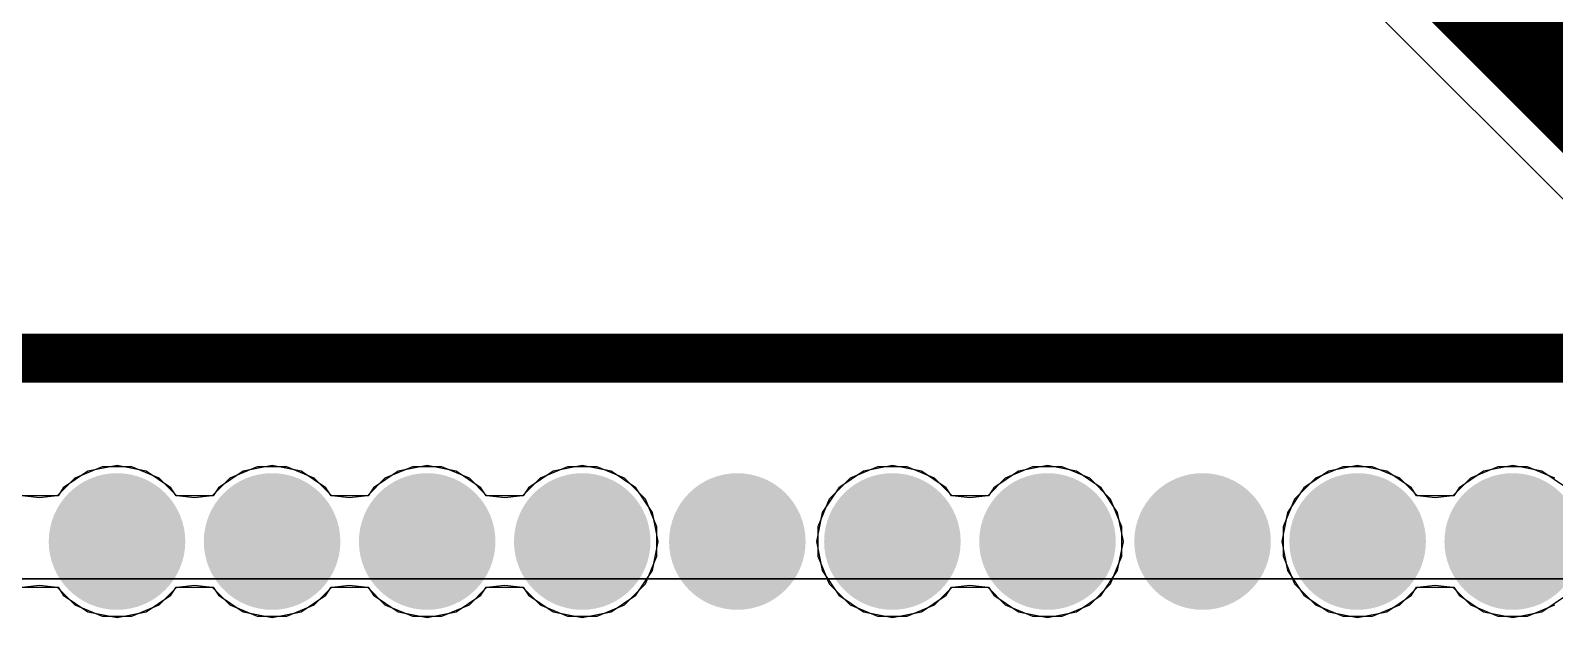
# Model space of a CAD drawing. Header units: inches. Extents: x -25 to 271, y -41 to 15.
# Drawn here: x 10.13 to 16.37, y -27.36 to -24.96 of the extents above; entities that cross this region are included whole.
import ezdxf

# ---------------------------------------------------------------- set-up
doc = ezdxf.new("R2010")
doc.units = ezdxf.units.IN
for name, color, linetype in [('Bottom Layer', 5, 'Continuous'), ('Top Layer', 1, 'Continuous'), ('Top Overlay', 2, 'Continuous'), ('Top Paste', 8, 'Continuous'), ('Top Solder', 216, 'Continuous')]:
    doc.layers.add(name, color=color, linetype=linetype)

# ---------------------------------------------------------------- blocks, each defined once
blk = doc.blocks.new('ADM6_30_01_5_L_4_2_A_TR_66')
at = {"layer": 'Top Layer'}
h = blk.add_hatch(color=1, dxfattribs=at)
edge = h.paths.add_edge_path()
edge.add_arc((-0.9525, -1.75), 0.178, 0, 360)
h = blk.add_hatch(color=1, dxfattribs=at)
edge = h.paths.add_edge_path()
edge.add_arc((-0.3175, -1.75), 0.178, 0, 360)
h = blk.add_hatch(color=1, dxfattribs=at)
edge = h.paths.add_edge_path()
edge.add_arc((0.3175, -1.75), 0.178, 0, 360)
h = blk.add_hatch(color=1, dxfattribs=at)
edge = h.paths.add_edge_path()
edge.add_arc((0.9525, -1.75), 0.178, 0, 360)
h = blk.add_hatch(color=1, dxfattribs=at)
edge = h.paths.add_edge_path()
edge.add_arc((1.5875, -1.75), 0.178, 0, 360)
h = blk.add_hatch(color=1, dxfattribs=at)
edge = h.paths.add_edge_path()
edge.add_arc((2.2225, -1.75), 0.178, 0, 360)
h = blk.add_hatch(color=1, dxfattribs=at)
edge = h.paths.add_edge_path()
edge.add_arc((2.8575, -1.75), 0.178, 0, 360)
h = blk.add_hatch(color=1, dxfattribs=at)
edge = h.paths.add_edge_path()
edge.add_arc((3.4925, -1.75), 0.178, 0, 360)
h = blk.add_hatch(color=1, dxfattribs=at)
edge = h.paths.add_edge_path()
edge.add_arc((4.1275, -1.75), 0.178, 0, 360)
h = blk.add_hatch(color=1, dxfattribs=at)
edge = h.paths.add_edge_path()
edge.add_arc((4.7625, -1.75), 0.178, 0, 360)
at = {"layer": 'Top Paste'}
h = blk.add_hatch(color=8, dxfattribs=at)
edge = h.paths.add_edge_path()
edge.add_arc((-0.9525, -1.75), 0.178, 0, 360)
h = blk.add_hatch(color=8, dxfattribs=at)
edge = h.paths.add_edge_path()
edge.add_arc((-0.3175, -1.75), 0.178, 0, 360)
h = blk.add_hatch(color=8, dxfattribs=at)
edge = h.paths.add_edge_path()
edge.add_arc((0.3175, -1.75), 0.178, 0, 360)
h = blk.add_hatch(color=8, dxfattribs=at)
edge = h.paths.add_edge_path()
edge.add_arc((0.9525, -1.75), 0.178, 0, 360)
h = blk.add_hatch(color=8, dxfattribs=at)
edge = h.paths.add_edge_path()
edge.add_arc((1.5875, -1.75), 0.178, 0, 360)
h = blk.add_hatch(color=8, dxfattribs=at)
edge = h.paths.add_edge_path()
edge.add_arc((2.2225, -1.75), 0.178, 0, 360)
h = blk.add_hatch(color=8, dxfattribs=at)
edge = h.paths.add_edge_path()
edge.add_arc((2.8575, -1.75), 0.178, 0, 360)
h = blk.add_hatch(color=8, dxfattribs=at)
edge = h.paths.add_edge_path()
edge.add_arc((3.4925, -1.75), 0.178, 0, 360)
h = blk.add_hatch(color=8, dxfattribs=at)
edge = h.paths.add_edge_path()
edge.add_arc((4.1275, -1.75), 0.178, 0, 360)
h = blk.add_hatch(color=8, dxfattribs=at)
edge = h.paths.add_edge_path()
edge.add_arc((4.7625, -1.75), 0.178, 0, 360)
at = {"layer": 'Top Solder'}
h = blk.add_hatch(color=216, dxfattribs=at)
edge = h.paths.add_edge_path()
edge.add_arc((-0.9525, -1.75), 0.2796, 0, 360)
h = blk.add_hatch(color=216, dxfattribs=at)
edge = h.paths.add_edge_path()
edge.add_arc((-0.3175, -1.75), 0.2796, 0, 360)
h = blk.add_hatch(color=216, dxfattribs=at)
edge = h.paths.add_edge_path()
edge.add_arc((0.3175, -1.75), 0.2796, 0, 360)
h = blk.add_hatch(color=216, dxfattribs=at)
edge = h.paths.add_edge_path()
edge.add_arc((0.9525, -1.75), 0.2796, 0, 360)
h = blk.add_hatch(color=216, dxfattribs=at)
edge = h.paths.add_edge_path()
edge.add_arc((1.5875, -1.75), 0.2796, 0, 360)
h = blk.add_hatch(color=216, dxfattribs=at)
edge = h.paths.add_edge_path()
edge.add_arc((2.2225, -1.75), 0.2796, 0, 360)
h = blk.add_hatch(color=216, dxfattribs=at)
edge = h.paths.add_edge_path()
edge.add_arc((2.8575, -1.75), 0.2796, 0, 360)
h = blk.add_hatch(color=216, dxfattribs=at)
edge = h.paths.add_edge_path()
edge.add_arc((3.4925, -1.75), 0.2796, 0, 360)
h = blk.add_hatch(color=216, dxfattribs=at)
edge = h.paths.add_edge_path()
edge.add_arc((4.1275, -1.75), 0.2796, 0, 360)
h = blk.add_hatch(color=216, dxfattribs=at)
edge = h.paths.add_edge_path()
edge.add_arc((4.7625, -1.75), 0.2796, 0, 360)
at = {"layer": 'Top Overlay'}
blk.add_lwpolyline([(11.885, -2.5, 0.2, 0.2, 0), (-11.885, -2.5, 0.2, 0.2, 0)], format="xyseb", dxfattribs=at)

msp = doc.modelspace()

# ---------------------------------------------------------------- linework, layer by layer
at = {"layer": 'Bottom Layer'}
for p, q in [((24.9682, -27.2034), (6.985, -27.2034)), ((6.9955, -27.2034), (17.5896, -27.2034))]:
    msp.add_line(p, q, dxfattribs=at)
at = {"layer": 'Top Layer'}
for p, q in [((14.5132, -23.7534), (16.658, -25.8982)), ((6.9342, -26.3906), (26.868, -26.3906)), ((10.3689, -26.7627), (10.268, -26.8302)), ((10.4272, -26.745), (10.3151, -26.7915)), ((10.4879, -26.7391), (10.3689, -26.7627)), ((10.5486, -26.745), (10.4272, -26.745)), ((10.6069, -26.7627), (10.4879, -26.7391)), ((10.6607, -26.7915), (10.5486, -26.745)), ((10.7078, -26.8302), (10.6069, -26.7627)), ((11.0039, -26.7627), (10.903, -26.8302)), ((11.0622, -26.745), (10.9501, -26.7915)), ((11.1229, -26.7391), (11.0039, -26.7627)), ((11.1836, -26.745), (11.0622, -26.745)), ((11.2419, -26.7627), (11.1229, -26.7391)), ((11.2957, -26.7915), (11.1836, -26.745)), ((11.3428, -26.8302), (11.2419, -26.7627)), ((11.6389, -26.7627), (11.538, -26.8302)), ((11.6972, -26.745), (11.5851, -26.7915)), ((11.7579, -26.7391), (11.6389, -26.7627)), ((11.8186, -26.745), (11.6972, -26.745)), ((11.8769, -26.7627), (11.7579, -26.7391)), ((11.9307, -26.7915), (11.8186, -26.745)), ((11.9778, -26.8302), (11.8769, -26.7627)), ((12.2739, -26.7627), (12.173, -26.8302)), ((12.3322, -26.745), (12.2201, -26.7915)), ((12.3929, -26.7391), (12.2739, -26.7627)), ((12.4536, -26.745), (12.3322, -26.745)), ((12.5119, -26.7627), (12.3929, -26.7391)), ((12.5657, -26.7915), (12.4536, -26.745)), ((12.6128, -26.8302), (12.5119, -26.7627)), ((13.5439, -26.7627), (13.443, -26.8302)), ((13.6022, -26.745), (13.4901, -26.7915)), ((13.6629, -26.7391), (13.5439, -26.7627)), ((13.7236, -26.745), (13.6022, -26.745)), ((13.7819, -26.7627), (13.6629, -26.7391)), ((13.8357, -26.7915), (13.7236, -26.745)), ((13.8828, -26.8302), (13.7819, -26.7627)), ((14.1789, -26.7627), (14.078, -26.8302)), ((14.2372, -26.745), (14.1251, -26.7915)), ((14.2979, -26.7391), (14.1789, -26.7627)), ((14.3586, -26.745), (14.2372, -26.745)), ((14.4169, -26.7627), (14.2979, -26.7391)), ((14.4707, -26.7915), (14.3586, -26.745)), ((14.5178, -26.8302), (14.4169, -26.7627)), ((15.4489, -26.7627), (15.348, -26.8302)), ((15.5072, -26.745), (15.3951, -26.7915)), ((15.5679, -26.7391), (15.4489, -26.7627)), ((15.6286, -26.745), (15.5072, -26.745)), ((15.6869, -26.7627), (15.5679, -26.7391)), ((15.7407, -26.7915), (15.6286, -26.745)), ((15.7878, -26.8302), (15.6869, -26.7627)), ((16.0839, -26.7627), (15.983, -26.8302)), ((16.1422, -26.745), (16.0301, -26.7915)), ((16.2029, -26.7391), (16.0839, -26.7627)), ((16.2636, -26.745), (16.1422, -26.745)), ((16.3219, -26.7627), (16.2029, -26.7391)), ((16.3757, -26.7915), (16.2636, -26.745)), ((16.4228, -26.8302), (16.3219, -26.7627)), ((10.3151, -26.7915), (10.2432, -26.8634)), ((10.268, -26.8302), (10.2463, -26.8627)), ((10.7326, -26.8634), (10.6607, -26.7915)), ((10.7296, -26.8627), (10.7078, -26.8302)), ((10.9501, -26.7915), (10.8782, -26.8634)), ((10.903, -26.8302), (10.8813, -26.8627)), ((11.3676, -26.8634), (11.2957, -26.7915)), ((11.3646, -26.8627), (11.3428, -26.8302)), ((11.5851, -26.7915), (11.5132, -26.8634)), ((11.538, -26.8302), (11.5163, -26.8627)), ((12.0026, -26.8634), (11.9307, -26.7915)), ((11.9996, -26.8627), (11.9778, -26.8302)), ((12.2201, -26.7915), (12.1482, -26.8634)), ((12.173, -26.8302), (12.1513, -26.8627)), ((12.6515, -26.8773), (12.5657, -26.7915)), ((12.6802, -26.931), (12.6128, -26.8302)), ((13.443, -26.8302), (13.3756, -26.931)), ((13.4901, -26.7915), (13.4043, -26.8773)), ((13.9076, -26.8634), (13.8357, -26.7915)), ((13.9046, -26.8627), (13.8828, -26.8302)), ((14.1251, -26.7915), (14.0532, -26.8634)), ((14.078, -26.8302), (14.0563, -26.8627)), ((14.5565, -26.8773), (14.4707, -26.7915)), ((14.5852, -26.931), (14.5178, -26.8302)), ((15.348, -26.8302), (15.2806, -26.931)), ((15.3951, -26.7915), (15.3093, -26.8773)), ((15.8126, -26.8634), (15.7407, -26.7915)), ((15.8096, -26.8627), (15.7878, -26.8302)), ((16.0301, -26.7915), (15.9582, -26.8634)), ((15.983, -26.8302), (15.9613, -26.8627)), ((10.2463, -26.8627), (10.0946, -26.8627)), ((10.1704, -26.8711), (10.0976, -26.8634)), ((10.2432, -26.8634), (10.1704, -26.8711)), ((10.8813, -26.8627), (10.7296, -26.8627)), ((10.8054, -26.8711), (10.7326, -26.8634)), ((10.8782, -26.8634), (10.8054, -26.8711)), ((11.5163, -26.8627), (11.3646, -26.8627)), ((11.4404, -26.8711), (11.3676, -26.8634)), ((11.5132, -26.8634), (11.4404, -26.8711)), ((12.1513, -26.8627), (11.9996, -26.8627)), ((12.0754, -26.8711), (12.0026, -26.8634)), ((12.1482, -26.8634), (12.0754, -26.8711)), ((12.6979, -26.9894), (12.6515, -26.8773)), ((13.4043, -26.8773), (13.3579, -26.9894)), ((14.0563, -26.8627), (13.9046, -26.8627)), ((13.9804, -26.8711), (13.9076, -26.8634)), ((14.0532, -26.8634), (13.9804, -26.8711)), ((14.6029, -26.9894), (14.5565, -26.8773)), ((15.3093, -26.8773), (15.2629, -26.9894)), ((15.9613, -26.8627), (15.8096, -26.8627)), ((15.8854, -26.8711), (15.8126, -26.8634)), ((15.9582, -26.8634), (15.8854, -26.8711)), ((12.7039, -27.05), (12.6802, -26.931)), ((13.3756, -26.931), (13.3519, -27.05)), ((14.6089, -27.05), (14.5852, -26.931)), ((15.2806, -26.931), (15.2569, -27.05)), ((12.6979, -27.1107), (12.6979, -26.9894)), ((13.3579, -26.9894), (13.3579, -27.1107)), ((14.6029, -27.1107), (14.6029, -26.9894)), ((15.2629, -26.9894), (15.2629, -27.1107)), ((12.6802, -27.169), (12.7039, -27.05)), ((13.3519, -27.05), (13.3756, -27.169)), ((14.5852, -27.169), (14.6089, -27.05)), ((15.2569, -27.05), (15.2806, -27.169)), ((12.6515, -27.2228), (12.6979, -27.1107)), ((13.3579, -27.1107), (13.4043, -27.2228)), ((14.5565, -27.2228), (14.6029, -27.1107)), ((15.2629, -27.1107), (15.3093, -27.2228)), ((12.6128, -27.2699), (12.6802, -27.169)), ((13.3756, -27.169), (13.443, -27.2699)), ((14.5178, -27.2699), (14.5852, -27.169)), ((15.2806, -27.169), (15.348, -27.2699)), ((10.0946, -27.2374), (10.2463, -27.2374)), ((10.0976, -27.2367), (10.1704, -27.229)), ((10.1704, -27.229), (10.2432, -27.2367)), ((10.2432, -27.2367), (10.3151, -27.3086)), ((10.2463, -27.2374), (10.268, -27.2699)), ((10.268, -27.2699), (10.3689, -27.3373)), ((10.6069, -27.3373), (10.7078, -27.2699)), ((10.6607, -27.3086), (10.7326, -27.2367)), ((10.7078, -27.2699), (10.7296, -27.2374)), ((10.7296, -27.2374), (10.8813, -27.2374)), ((10.7326, -27.2367), (10.8054, -27.229)), ((10.8054, -27.229), (10.8782, -27.2367)), ((10.8782, -27.2367), (10.9501, -27.3086)), ((10.8813, -27.2374), (10.903, -27.2699)), ((10.903, -27.2699), (11.0039, -27.3373)), ((11.2419, -27.3373), (11.3428, -27.2699)), ((11.2957, -27.3086), (11.3676, -27.2367)), ((11.3428, -27.2699), (11.3646, -27.2374)), ((11.3646, -27.2374), (11.5163, -27.2374)), ((11.3676, -27.2367), (11.4404, -27.229)), ((11.4404, -27.229), (11.5132, -27.2367)), ((11.5132, -27.2367), (11.5851, -27.3086)), ((11.5163, -27.2374), (11.538, -27.2699)), ((11.538, -27.2699), (11.6389, -27.3373)), ((11.8769, -27.3373), (11.9778, -27.2699)), ((11.9307, -27.3086), (12.0026, -27.2367)), ((11.9778, -27.2699), (11.9996, -27.2374)), ((11.9996, -27.2374), (12.1513, -27.2374)), ((12.0026, -27.2367), (12.0754, -27.229)), ((12.0754, -27.229), (12.1482, -27.2367)), ((12.1482, -27.2367), (12.2201, -27.3086)), ((12.1513, -27.2374), (12.173, -27.2699)), ((12.173, -27.2699), (12.2739, -27.3373)), ((12.5119, -27.3373), (12.6128, -27.2699)), ((12.5657, -27.3086), (12.6515, -27.2228)), ((13.4043, -27.2228), (13.4901, -27.3086)), ((13.443, -27.2699), (13.5439, -27.3373)), ((13.7819, -27.3373), (13.8828, -27.2699)), ((13.8357, -27.3086), (13.9076, -27.2367)), ((13.8828, -27.2699), (13.9046, -27.2374)), ((13.9046, -27.2374), (14.0563, -27.2374)), ((13.9076, -27.2367), (13.9804, -27.229)), ((13.9804, -27.229), (14.0532, -27.2367)), ((14.0532, -27.2367), (14.1251, -27.3086)), ((14.0563, -27.2374), (14.078, -27.2699)), ((14.078, -27.2699), (14.1789, -27.3373)), ((14.4169, -27.3373), (14.5178, -27.2699)), ((14.4707, -27.3086), (14.5565, -27.2228)), ((15.3093, -27.2228), (15.3951, -27.3086)), ((15.348, -27.2699), (15.4489, -27.3373)), ((15.6869, -27.3373), (15.7878, -27.2699)), ((15.7407, -27.3086), (15.8126, -27.2367)), ((15.7878, -27.2699), (15.8096, -27.2374)), ((15.8096, -27.2374), (15.9613, -27.2374)), ((15.8126, -27.2367), (15.8854, -27.229)), ((15.8854, -27.229), (15.9582, -27.2367)), ((15.9582, -27.2367), (16.0301, -27.3086)), ((15.9613, -27.2374), (15.983, -27.2699)), ((15.983, -27.2699), (16.0839, -27.3373)), ((16.3219, -27.3373), (16.4228, -27.2699)), ((10.3151, -27.3086), (10.4272, -27.355)), ((10.5486, -27.355), (10.6607, -27.3086)), ((10.9501, -27.3086), (11.0622, -27.355)), ((11.1836, -27.355), (11.2957, -27.3086)), ((11.5851, -27.3086), (11.6972, -27.355)), ((11.8186, -27.355), (11.9307, -27.3086)), ((12.2201, -27.3086), (12.3322, -27.355)), ((12.4536, -27.355), (12.5657, -27.3086)), ((13.4901, -27.3086), (13.6022, -27.355)), ((13.7236, -27.355), (13.8357, -27.3086)), ((14.1251, -27.3086), (14.2372, -27.355)), ((14.3586, -27.355), (14.4707, -27.3086)), ((15.3951, -27.3086), (15.5072, -27.355)), ((15.6286, -27.355), (15.7407, -27.3086)), ((16.0301, -27.3086), (16.1422, -27.355)), ((16.2636, -27.355), (16.3757, -27.3086)), ((10.3689, -27.3373), (10.4879, -27.361)), ((10.4272, -27.355), (10.5486, -27.355)), ((10.4879, -27.361), (10.6069, -27.3373)), ((11.0039, -27.3373), (11.1229, -27.361)), ((11.0622, -27.355), (11.1836, -27.355)), ((11.1229, -27.361), (11.2419, -27.3373)), ((11.6389, -27.3373), (11.7579, -27.361)), ((11.6972, -27.355), (11.8186, -27.355)), ((11.7579, -27.361), (11.8769, -27.3373)), ((12.2739, -27.3373), (12.3929, -27.361)), ((12.3322, -27.355), (12.4536, -27.355)), ((12.3929, -27.361), (12.5119, -27.3373)), ((13.5439, -27.3373), (13.6629, -27.361)), ((13.6022, -27.355), (13.7236, -27.355)), ((13.6629, -27.361), (13.7819, -27.3373)), ((14.1789, -27.3373), (14.2979, -27.361)), ((14.2372, -27.355), (14.3586, -27.355)), ((14.2979, -27.361), (14.4169, -27.3373)), ((15.4489, -27.3373), (15.5679, -27.361)), ((15.5072, -27.355), (15.6286, -27.355)), ((15.5679, -27.361), (15.6869, -27.3373)), ((16.0839, -27.3373), (16.2029, -27.361)), ((16.1422, -27.355), (16.2636, -27.355)), ((16.2029, -27.361), (16.3219, -27.3373))]:
    msp.add_line(p, q, dxfattribs=at)
msp.add_lwpolyline([(15.0114, -23.2552, 1.143, 1.143, 0), (17.1562, -25.4, 1.143, 1.143, 0)], format="xyseb", dxfattribs=at)

# ---------------------------------------------------------------- block references
at = {"rotation": 180}
msp.add_blockref('ADM6_30_01_5_L_4_2_A_TR_66', (15.2504, -28.8), dxfattribs=at)

doc.saveas('drawing.dxf')
